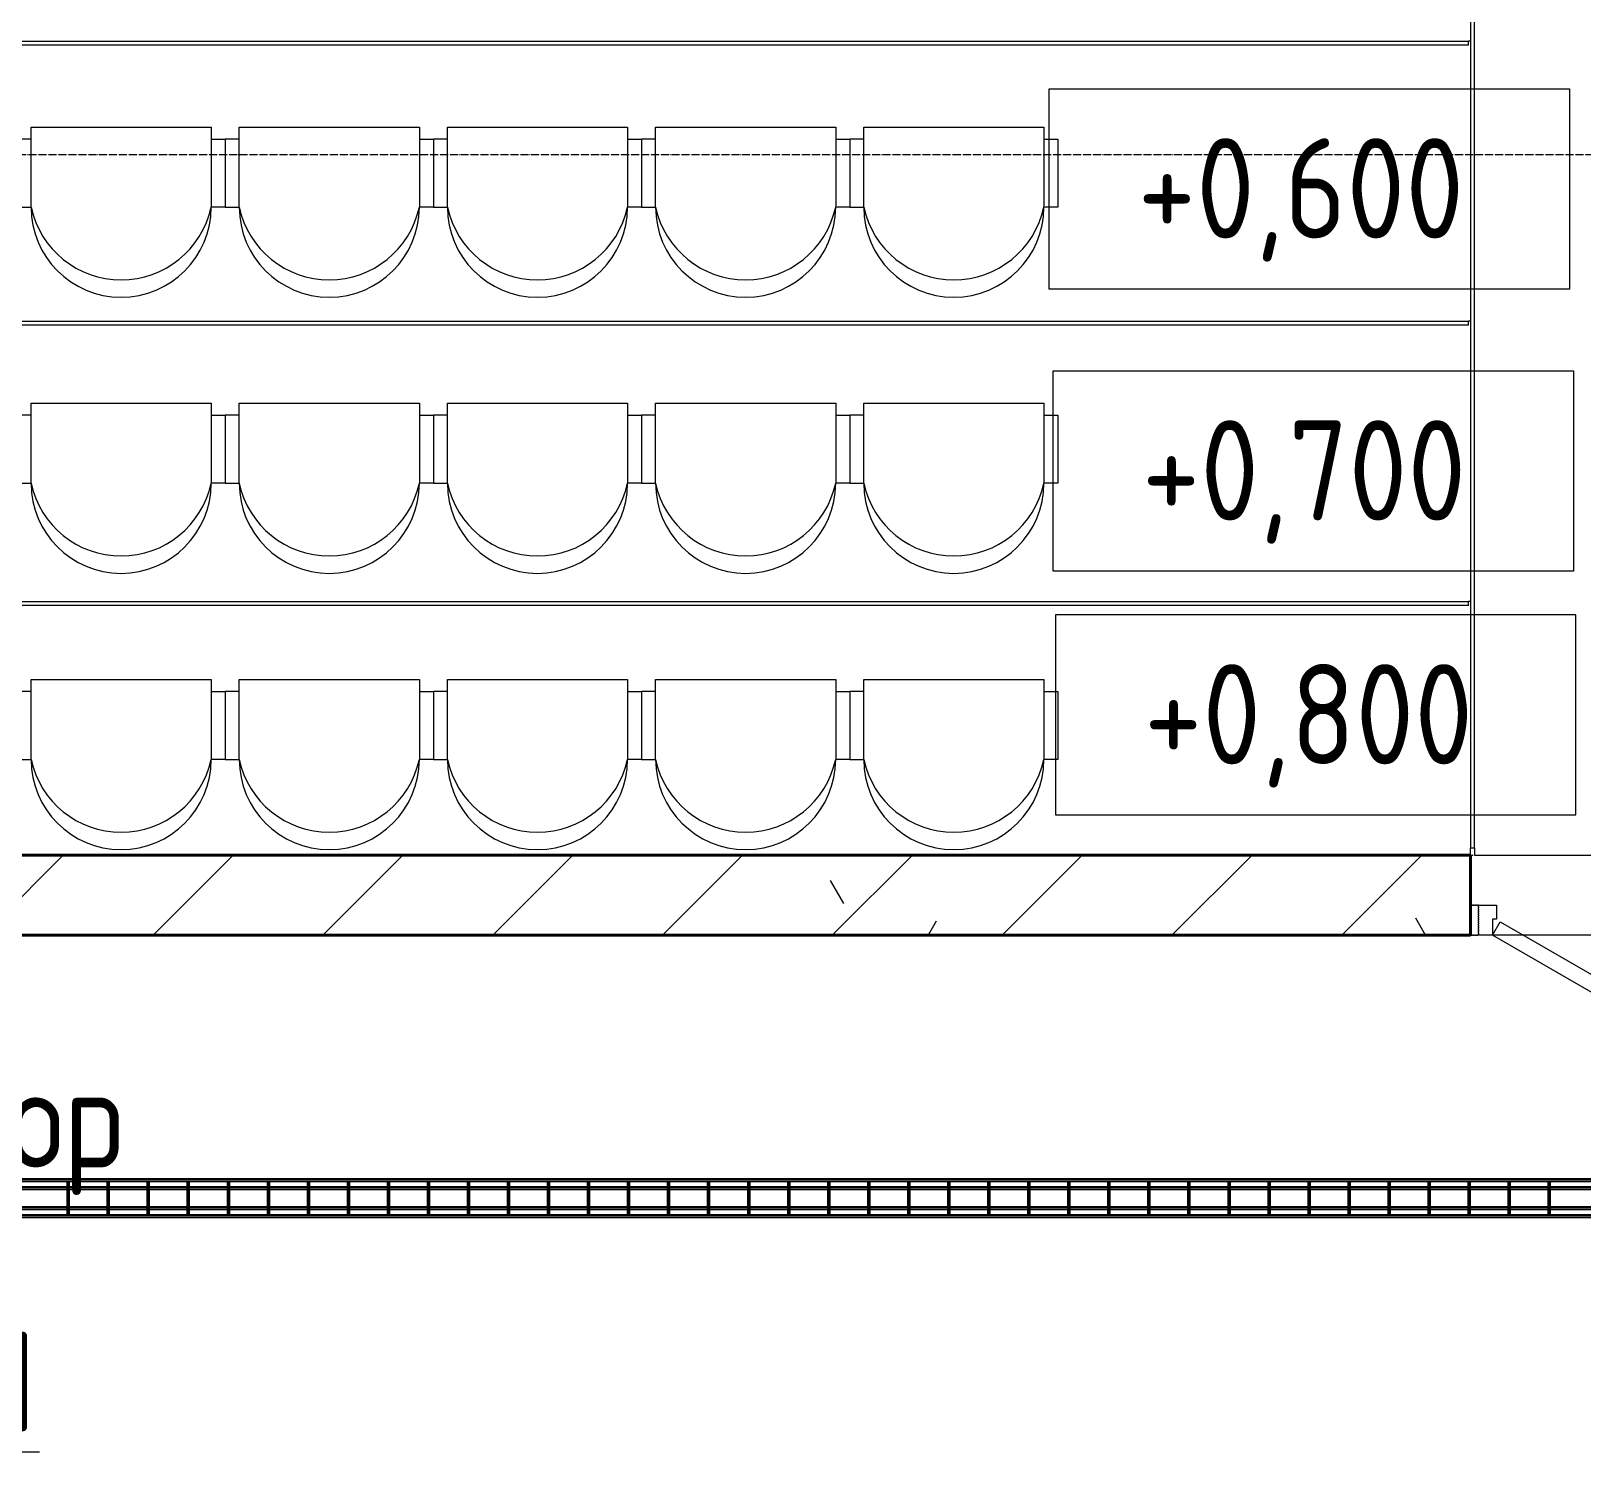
# Model space of a CAD drawing. Header units: millimetres. Extents: x 0 to 351840, y -132678 to 32417.
# Drawn here: x 321177 to 325052, y -42987 to -39429 of the extents above; entities that cross this region are included whole.
import ezdxf

# ---------------------------------------------------------------- set-up
doc = ezdxf.new("R2010")
doc.units = ezdxf.units.MM
doc.linetypes.add('BI_линия_сетки', pattern=[25, 20, -2.5, 0, -2.5])
doc.linetypes.add('BI_невидимые', pattern=[5, 3, -2])
for name, color, linetype, lineweight in [('Аннотация', 7, 'Continuous', 9), ('Двери', 7, 'Continuous', 18), ('Марки помещений', 7, 'Continuous', 20), ('Оси', 7, 'Continuous', 9), ('Отметки', 7, 'Continuous', 9), ('Перекрытие', 7, 'Continuous', 18), ('Стены внутренние', 7, 'Continuous', 18), ('Стены наружные', 7, 'Continuous', 18), ('Стены несущие', 7, 'Continuous', 18), ('Стены отделка', 7, 'Continuous', 18)]:
    doc.layers.add(name, color=color, linetype=linetype, lineweight=lineweight)
doc.layers.add('Линии', color=7, linetype='Continuous', lineweight=9, true_color=0x00a600)
doc.styles.add('GOST Common_1', font='GOST Common.ttf', dxfattribs={"width": 0.9, "height": 250})

# ---------------------------------------------------------------- blocks, each defined once
blk = doc.blocks.new('*U53')
at = {"color": 0, "linetype": 'ByBlock', "lineweight": -2}
for p, q in [((19801.5, 47.5), (187, 47.5)), ((287.3, 42.5), (19801.5, 42.5)), ((9587.3, 42.5), (9587.3, 41.5)), ((9587.3, 41.5), (9587.3, 40)), ((9587.3, 40), (9587.3, 37.5)), ((9592.3, 41.5), (9592.3, 42.5)), ((9592.3, 40), (9592.3, 41.5)), ((9592.3, 37.5), (9592.3, 40)), ((9687.3, 42.5), (9687.3, 41.5)), ((9687.3, 41.5), (9687.3, 40)), ((9687.3, 40), (9687.3, 37.5)), ((9692.3, 41.5), (9692.3, 42.5)), ((9692.3, 40), (9692.3, 41.5)), ((9692.3, 37.5), (9692.3, 40)), ((9787.3, 42.5), (9787.3, 41.5)), ((9787.3, 41.5), (9787.3, 40)), ((9787.3, 40), (9787.3, 37.5)), ((9792.3, 41.5), (9792.3, 42.5)), ((9792.3, 40), (9792.3, 41.5)), ((9792.3, 37.5), (9792.3, 40)), ((9887.3, 42.5), (9887.3, 41.5)), ((9887.3, 41.5), (9887.3, 40)), ((9887.3, 40), (9887.3, 37.5)), ((9892.3, 41.5), (9892.3, 42.5)), ((9892.3, 40), (9892.3, 41.5)), ((9892.3, 37.5), (9892.3, 40)), ((9987.3, 42.5), (9987.3, 41.5)), ((9987.3, 41.5), (9987.3, 40)), ((9987.3, 40), (9987.3, 37.5)), ((9992.3, 41.5), (9992.3, 42.5)), ((9992.3, 40), (9992.3, 41.5)), ((9992.3, 37.5), (9992.3, 40)), ((10087.3, 42.5), (10087.3, 41.5)), ((10087.3, 41.5), (10087.3, 40)), ((10087.3, 40), (10087.3, 37.5)), ((10092.3, 41.5), (10092.3, 42.5)), ((10092.3, 40), (10092.3, 41.5)), ((10092.3, 37.5), (10092.3, 40)), ((10187.3, 42.5), (10187.3, 41.5)), ((10187.3, 41.5), (10187.3, 40)), ((10187.3, 40), (10187.3, 37.5)), ((10192.3, 41.5), (10192.3, 42.5)), ((10192.3, 40), (10192.3, 41.5)), ((10192.3, 37.5), (10192.3, 40)), ((10287.3, 42.5), (10287.3, 41.5)), ((10287.3, 41.5), (10287.3, 40)), ((10287.3, 40), (10287.3, 37.5)), ((10292.3, 41.5), (10292.3, 42.5)), ((10292.3, 40), (10292.3, 41.5)), ((10292.3, 37.5), (10292.3, 40)), ((10387.3, 42.5), (10387.3, 41.5)), ((10387.3, 41.5), (10387.3, 40)), ((10387.3, 40), (10387.3, 37.5)), ((10392.3, 41.5), (10392.3, 42.5)), ((10392.3, 40), (10392.3, 41.5)), ((10392.3, 37.5), (10392.3, 40)), ((10487.3, 42.5), (10487.3, 41.5)), ((10487.3, 41.5), (10487.3, 40)), ((10487.3, 40), (10487.3, 37.5)), ((10492.3, 41.5), (10492.3, 42.5)), ((10492.3, 40), (10492.3, 41.5)), ((10492.3, 37.5), (10492.3, 40)), ((10587.3, 42.5), (10587.3, 41.5)), ((10587.3, 41.5), (10587.3, 40)), ((10587.3, 40), (10587.3, 37.5)), ((10592.3, 41.5), (10592.3, 42.5)), ((10592.3, 40), (10592.3, 41.5)), ((10592.3, 37.5), (10592.3, 40)), ((10687.3, 42.5), (10687.3, 41.5)), ((10687.3, 41.5), (10687.3, 40)), ((10687.3, 40), (10687.3, 37.5)), ((10692.3, 41.5), (10692.3, 42.5)), ((10692.3, 40), (10692.3, 41.5)), ((10692.3, 37.5), (10692.3, 40)), ((10787.3, 42.5), (10787.3, 41.5)), ((10787.3, 41.5), (10787.3, 40)), ((10787.3, 40), (10787.3, 37.5)), ((10792.3, 41.5), (10792.3, 42.5)), ((10792.3, 40), (10792.3, 41.5)), ((10792.3, 37.5), (10792.3, 40)), ((10887.3, 42.5), (10887.3, 41.5)), ((10887.3, 41.5), (10887.3, 40)), ((10887.3, 40), (10887.3, 37.5)), ((10892.3, 41.5), (10892.3, 42.5)), ((10892.3, 40), (10892.3, 41.5)), ((10892.3, 37.5), (10892.3, 40)), ((10987.3, 42.5), (10987.3, 41.5)), ((10987.3, 41.5), (10987.3, 40)), ((10987.3, 40), (10987.3, 37.5)), ((10992.3, 41.5), (10992.3, 42.5)), ((10992.3, 40), (10992.3, 41.5)), ((10992.3, 37.5), (10992.3, 40)), ((11087.3, 42.5), (11087.3, 41.5)), ((11087.3, 41.5), (11087.3, 40)), ((11087.3, 40), (11087.3, 37.5)), ((11092.3, 41.5), (11092.3, 42.5)), ((11092.3, 40), (11092.3, 41.5)), ((11092.3, 37.5), (11092.3, 40)), ((11187.3, 42.5), (11187.3, 41.5)), ((11187.3, 41.5), (11187.3, 40)), ((11187.3, 40), (11187.3, 37.5)), ((11192.3, 41.5), (11192.3, 42.5)), ((11192.3, 40), (11192.3, 41.5)), ((11192.3, 37.5), (11192.3, 40)), ((11287.3, 42.5), (11287.3, 41.5)), ((11287.3, 41.5), (11287.3, 40)), ((11287.3, 40), (11287.3, 37.5)), ((11292.3, 41.5), (11292.3, 42.5)), ((11292.3, 40), (11292.3, 41.5)), ((11292.3, 37.5), (11292.3, 40)), ((11387.3, 42.5), (11387.3, 41.5)), ((11387.3, 41.5), (11387.3, 40)), ((11387.3, 40), (11387.3, 37.5)), ((11392.3, 41.5), (11392.3, 42.5)), ((11392.3, 40), (11392.3, 41.5)), ((11392.3, 37.5), (11392.3, 40)), ((11487.3, 42.5), (11487.3, 41.5)), ((11487.3, 41.5), (11487.3, 40)), ((11487.3, 40), (11487.3, 37.5)), ((11492.3, 41.5), (11492.3, 42.5)), ((11492.3, 40), (11492.3, 41.5)), ((11492.3, 37.5), (11492.3, 40)), ((11587.3, 42.5), (11587.3, 41.5)), ((11587.3, 41.5), (11587.3, 40)), ((11587.3, 40), (11587.3, 37.5)), ((11592.3, 41.5), (11592.3, 42.5)), ((11592.3, 40), (11592.3, 41.5)), ((11592.3, 37.5), (11592.3, 40)), ((11687.3, 42.5), (11687.3, 41.5)), ((11687.3, 41.5), (11687.3, 40)), ((11687.3, 40), (11687.3, 37.5)), ((11692.3, 41.5), (11692.3, 42.5)), ((11692.3, 40), (11692.3, 41.5)), ((11692.3, 37.5), (11692.3, 40)), ((11787.3, 42.5), (11787.3, 41.5)), ((11787.3, 41.5), (11787.3, 40)), ((11787.3, 40), (11787.3, 37.5)), ((11792.3, 41.5), (11792.3, 42.5)), ((11792.3, 40), (11792.3, 41.5)), ((11792.3, 37.5), (11792.3, 40)), ((11887.3, 42.5), (11887.3, 41.5)), ((11887.3, 41.5), (11887.3, 40)), ((11887.3, 40), (11887.3, 37.5)), ((11892.3, 41.5), (11892.3, 42.5)), ((11892.3, 40), (11892.3, 41.5)), ((11892.3, 37.5), (11892.3, 40)), ((11987.3, 42.5), (11987.3, 41.5)), ((11987.3, 41.5), (11987.3, 40)), ((11987.3, 40), (11987.3, 37.5)), ((11992.3, 41.5), (11992.3, 42.5)), ((11992.3, 40), (11992.3, 41.5)), ((11992.3, 37.5), (11992.3, 40)), ((12087.3, 42.5), (12087.3, 41.5)), ((12087.3, 41.5), (12087.3, 40)), ((12087.3, 40), (12087.3, 37.5)), ((12092.3, 41.5), (12092.3, 42.5)), ((12092.3, 40), (12092.3, 41.5)), ((12092.3, 37.5), (12092.3, 40)), ((12187.3, 42.5), (12187.3, 41.5)), ((12187.3, 41.5), (12187.3, 40)), ((12187.3, 40), (12187.3, 37.5)), ((12192.3, 41.5), (12192.3, 42.5)), ((12192.3, 40), (12192.3, 41.5)), ((12192.3, 37.5), (12192.3, 40)), ((12287.3, 42.5), (12287.3, 41.5)), ((12287.3, 41.5), (12287.3, 40)), ((12287.3, 40), (12287.3, 37.5)), ((12292.3, 41.5), (12292.3, 42.5)), ((12292.3, 40), (12292.3, 41.5)), ((12292.3, 37.5), (12292.3, 40)), ((12387.3, 42.5), (12387.3, 41.5)), ((12387.3, 41.5), (12387.3, 40)), ((12387.3, 40), (12387.3, 37.5)), ((12392.3, 41.5), (12392.3, 42.5)), ((12392.3, 40), (12392.3, 41.5)), ((12392.3, 37.5), (12392.3, 40)), ((12487.3, 42.5), (12487.3, 41.5)), ((12487.3, 41.5), (12487.3, 40)), ((12487.3, 40), (12487.3, 37.5)), ((12492.3, 41.5), (12492.3, 42.5)), ((12492.3, 40), (12492.3, 41.5)), ((12492.3, 37.5), (12492.3, 40)), ((12587.3, 42.5), (12587.3, 41.5)), ((12587.3, 41.5), (12587.3, 40)), ((12587.3, 40), (12587.3, 37.5)), ((12592.3, 41.5), (12592.3, 42.5)), ((12592.3, 40), (12592.3, 41.5)), ((12592.3, 37.5), (12592.3, 40)), ((12687.3, 42.5), (12687.3, 41.5)), ((12687.3, 41.5), (12687.3, 40)), ((12687.3, 40), (12687.3, 37.5)), ((12692.3, 41.5), (12692.3, 42.5)), ((12692.3, 40), (12692.3, 41.5)), ((12692.3, 37.5), (12692.3, 40)), ((12787.3, 42.5), (12787.3, 41.5)), ((12787.3, 41.5), (12787.3, 40)), ((12787.3, 40), (12787.3, 37.5)), ((12792.3, 41.5), (12792.3, 42.5)), ((12792.3, 40), (12792.3, 41.5)), ((12792.3, 37.5), (12792.3, 40)), ((12887.3, 42.5), (12887.3, 41.5)), ((12887.3, 41.5), (12887.3, 40)), ((12887.3, 40), (12887.3, 37.5)), ((12892.3, 41.5), (12892.3, 42.5)), ((12892.3, 40), (12892.3, 41.5)), ((12892.3, 37.5), (12892.3, 40)), ((12987.3, 42.5), (12987.3, 41.5)), ((12987.3, 41.5), (12987.3, 40)), ((12987.3, 40), (12987.3, 37.5)), ((12992.3, 41.5), (12992.3, 42.5)), ((12992.3, 40), (12992.3, 41.5)), ((12992.3, 37.5), (12992.3, 40)), ((13087.3, 42.5), (13087.3, 41.5)), ((13087.3, 41.5), (13087.3, 40)), ((13087.3, 40), (13087.3, 37.5)), ((13092.3, 41.5), (13092.3, 42.5)), ((13092.3, 40), (13092.3, 41.5)), ((13092.3, 37.5), (13092.3, 40)), ((13187.3, 42.5), (13187.3, 41.5)), ((13187.3, 41.5), (13187.3, 40)), ((13187.3, 40), (13187.3, 37.5)), ((13192.3, 41.5), (13192.3, 42.5)), ((13192.3, 40), (13192.3, 41.5)), ((13192.3, 37.5), (13192.3, 40)), ((13287.3, 42.5), (13287.3, 41.5)), ((13287.3, 41.5), (13287.3, 40)), ((13287.3, 40), (13287.3, 37.5)), ((13292.3, 41.5), (13292.3, 42.5)), ((13292.3, 40), (13292.3, 41.5)), ((13292.3, 37.5), (13292.3, 40)), ((19801.5, 27.5), (292.3, 27.5)), ((292.3, 22.5), (19801.5, 22.5)), ((9587.3, 37.5), (9587.3, -37.5)), ((9592.3, -37.5), (9592.3, 37.5)), ((9687.3, 37.5), (9687.3, -37.5)), ((9692.3, -37.5), (9692.3, 37.5)), ((9787.3, 37.5), (9787.3, -37.5)), ((9792.3, -37.5), (9792.3, 37.5)), ((9887.3, 37.5), (9887.3, -37.5)), ((9892.3, -37.5), (9892.3, 37.5)), ((9987.3, 37.5), (9987.3, -37.5)), ((9992.3, -37.5), (9992.3, 37.5)), ((10087.3, 37.5), (10087.3, -37.5)), ((10092.3, -37.5), (10092.3, 37.5)), ((10187.3, 37.5), (10187.3, -37.5)), ((10192.3, -37.5), (10192.3, 37.5)), ((10287.3, 37.5), (10287.3, -37.5)), ((10292.3, -37.5), (10292.3, 37.5)), ((10387.3, 37.5), (10387.3, -37.5)), ((10392.3, -37.5), (10392.3, 37.5)), ((10487.3, 37.5), (10487.3, -37.5)), ((10492.3, -37.5), (10492.3, 37.5)), ((10587.3, 37.5), (10587.3, -37.5)), ((10592.3, -37.5), (10592.3, 37.5)), ((10687.3, 37.5), (10687.3, -37.5)), ((10692.3, -37.5), (10692.3, 37.5)), ((10787.3, 37.5), (10787.3, -37.5)), ((10792.3, -37.5), (10792.3, 37.5)), ((10887.3, 37.5), (10887.3, -37.5)), ((10892.3, -37.5), (10892.3, 37.5)), ((10987.3, 37.5), (10987.3, -37.5)), ((10992.3, -37.5), (10992.3, 37.5)), ((11087.3, 37.5), (11087.3, -37.5)), ((11092.3, -37.5), (11092.3, 37.5)), ((11187.3, 37.5), (11187.3, -37.5)), ((11192.3, -37.5), (11192.3, 37.5)), ((11287.3, 37.5), (11287.3, -37.5)), ((11292.3, -37.5), (11292.3, 37.5)), ((11387.3, 37.5), (11387.3, -37.5)), ((11392.3, -37.5), (11392.3, 37.5)), ((11487.3, 37.5), (11487.3, -37.5)), ((11492.3, -37.5), (11492.3, 37.5)), ((11587.3, 37.5), (11587.3, -37.5)), ((11592.3, -37.5), (11592.3, 37.5)), ((11687.3, 37.5), (11687.3, -37.5)), ((11692.3, -37.5), (11692.3, 37.5)), ((11787.3, 37.5), (11787.3, -37.5)), ((11792.3, -37.5), (11792.3, 37.5)), ((11887.3, 37.5), (11887.3, -37.5)), ((11892.3, -37.5), (11892.3, 37.5)), ((11987.3, 37.5), (11987.3, -37.5)), ((11992.3, -37.5), (11992.3, 37.5)), ((12087.3, 37.5), (12087.3, -37.5)), ((12092.3, -37.5), (12092.3, 37.5)), ((12187.3, 37.5), (12187.3, -37.5)), ((12192.3, -37.5), (12192.3, 37.5)), ((12287.3, 37.5), (12287.3, -37.5)), ((12292.3, -37.5), (12292.3, 37.5)), ((12387.3, 37.5), (12387.3, -37.5)), ((12392.3, -37.5), (12392.3, 37.5)), ((12487.3, 37.5), (12487.3, -37.5)), ((12492.3, -37.5), (12492.3, 37.5)), ((12587.3, 37.5), (12587.3, -37.5)), ((12592.3, -37.5), (12592.3, 37.5)), ((12687.3, 37.5), (12687.3, -37.5)), ((12692.3, -37.5), (12692.3, 37.5)), ((12787.3, 37.5), (12787.3, -37.5)), ((12792.3, -37.5), (12792.3, 37.5)), ((12887.3, 37.5), (12887.3, -37.5)), ((12892.3, -37.5), (12892.3, 37.5)), ((12987.3, 37.5), (12987.3, -37.5)), ((12992.3, -37.5), (12992.3, 37.5)), ((13087.3, 37.5), (13087.3, -37.5)), ((13092.3, -37.5), (13092.3, 37.5)), ((13187.3, 37.5), (13187.3, -37.5)), ((13192.3, -37.5), (13192.3, 37.5)), ((13287.3, 37.5), (13287.3, -37.5)), ((13292.3, -37.5), (13292.3, 37.5)), ((19801.5, -22.5), (292.3, -22.5)), ((292.3, -27.5), (19801.5, -27.5)), ((9587.3, -37.5), (9587.3, -40)), ((9592.3, -40), (9592.3, -37.5)), ((9687.3, -37.5), (9687.3, -40)), ((9692.3, -40), (9692.3, -37.5)), ((9787.3, -37.5), (9787.3, -40)), ((9792.3, -40), (9792.3, -37.5)), ((9887.3, -37.5), (9887.3, -40)), ((9892.3, -40), (9892.3, -37.5)), ((9987.3, -37.5), (9987.3, -40)), ((9992.3, -40), (9992.3, -37.5)), ((10087.3, -37.5), (10087.3, -40)), ((10092.3, -40), (10092.3, -37.5)), ((10187.3, -37.5), (10187.3, -40)), ((10192.3, -40), (10192.3, -37.5)), ((10287.3, -37.5), (10287.3, -40)), ((10292.3, -40), (10292.3, -37.5)), ((10387.3, -37.5), (10387.3, -40)), ((10392.3, -40), (10392.3, -37.5)), ((10487.3, -37.5), (10487.3, -40)), ((10492.3, -40), (10492.3, -37.5)), ((10587.3, -37.5), (10587.3, -40)), ((10592.3, -40), (10592.3, -37.5)), ((10687.3, -37.5), (10687.3, -40)), ((10692.3, -40), (10692.3, -37.5)), ((10787.3, -37.5), (10787.3, -40)), ((10792.3, -40), (10792.3, -37.5)), ((10887.3, -37.5), (10887.3, -40)), ((10892.3, -40), (10892.3, -37.5)), ((10987.3, -37.5), (10987.3, -40)), ((10992.3, -40), (10992.3, -37.5)), ((11087.3, -37.5), (11087.3, -40)), ((11092.3, -40), (11092.3, -37.5)), ((11187.3, -37.5), (11187.3, -40)), ((11192.3, -40), (11192.3, -37.5)), ((11287.3, -37.5), (11287.3, -40)), ((11292.3, -40), (11292.3, -37.5)), ((11387.3, -37.5), (11387.3, -40)), ((11392.3, -40), (11392.3, -37.5)), ((11487.3, -37.5), (11487.3, -40)), ((11492.3, -40), (11492.3, -37.5)), ((11587.3, -37.5), (11587.3, -40)), ((11592.3, -40), (11592.3, -37.5)), ((11687.3, -37.5), (11687.3, -40)), ((11692.3, -40), (11692.3, -37.5)), ((11787.3, -37.5), (11787.3, -40)), ((11792.3, -40), (11792.3, -37.5)), ((11887.3, -37.5), (11887.3, -40)), ((11892.3, -40), (11892.3, -37.5)), ((11987.3, -37.5), (11987.3, -40)), ((11992.3, -40), (11992.3, -37.5)), ((12087.3, -37.5), (12087.3, -40)), ((12092.3, -40), (12092.3, -37.5)), ((12187.3, -37.5), (12187.3, -40)), ((12192.3, -40), (12192.3, -37.5)), ((12287.3, -37.5), (12287.3, -40)), ((12292.3, -40), (12292.3, -37.5)), ((12387.3, -37.5), (12387.3, -40)), ((12392.3, -40), (12392.3, -37.5)), ((12487.3, -37.5), (12487.3, -40)), ((12492.3, -40), (12492.3, -37.5)), ((12587.3, -37.5), (12587.3, -40)), ((12592.3, -40), (12592.3, -37.5)), ((12687.3, -37.5), (12687.3, -40)), ((12692.3, -40), (12692.3, -37.5)), ((12787.3, -37.5), (12787.3, -40)), ((12792.3, -40), (12792.3, -37.5)), ((12887.3, -37.5), (12887.3, -40)), ((12892.3, -40), (12892.3, -37.5)), ((12987.3, -37.5), (12987.3, -40)), ((12992.3, -40), (12992.3, -37.5)), ((13087.3, -37.5), (13087.3, -40)), ((13092.3, -40), (13092.3, -37.5)), ((13187.3, -37.5), (13187.3, -40)), ((13192.3, -40), (13192.3, -37.5)), ((13287.3, -37.5), (13287.3, -40)), ((13292.3, -40), (13292.3, -37.5)), ((187, -47.5), (19801.5, -47.5)), ((19801.5, -42.5), (287.3, -42.5)), ((9587.3, -40), (9587.3, -41.5)), ((9587.3, -41.5), (9587.3, -42.5)), ((9592.3, -41.5), (9592.3, -40)), ((9592.3, -42.5), (9592.3, -41.5)), ((9687.3, -40), (9687.3, -41.5)), ((9687.3, -41.5), (9687.3, -42.5)), ((9692.3, -41.5), (9692.3, -40)), ((9692.3, -42.5), (9692.3, -41.5)), ((9787.3, -40), (9787.3, -41.5)), ((9787.3, -41.5), (9787.3, -42.5)), ((9792.3, -41.5), (9792.3, -40)), ((9792.3, -42.5), (9792.3, -41.5)), ((9887.3, -40), (9887.3, -41.5)), ((9887.3, -41.5), (9887.3, -42.5)), ((9892.3, -41.5), (9892.3, -40)), ((9892.3, -42.5), (9892.3, -41.5)), ((9987.3, -40), (9987.3, -41.5)), ((9987.3, -41.5), (9987.3, -42.5)), ((9992.3, -41.5), (9992.3, -40)), ((9992.3, -42.5), (9992.3, -41.5)), ((10087.3, -40), (10087.3, -41.5)), ((10087.3, -41.5), (10087.3, -42.5)), ((10092.3, -41.5), (10092.3, -40)), ((10092.3, -42.5), (10092.3, -41.5)), ((10187.3, -40), (10187.3, -41.5)), ((10187.3, -41.5), (10187.3, -42.5)), ((10192.3, -41.5), (10192.3, -40)), ((10192.3, -42.5), (10192.3, -41.5)), ((10287.3, -40), (10287.3, -41.5)), ((10287.3, -41.5), (10287.3, -42.5)), ((10292.3, -41.5), (10292.3, -40)), ((10292.3, -42.5), (10292.3, -41.5)), ((10387.3, -40), (10387.3, -41.5)), ((10387.3, -41.5), (10387.3, -42.5)), ((10392.3, -41.5), (10392.3, -40)), ((10392.3, -42.5), (10392.3, -41.5)), ((10487.3, -40), (10487.3, -41.5)), ((10487.3, -41.5), (10487.3, -42.5)), ((10492.3, -41.5), (10492.3, -40)), ((10492.3, -42.5), (10492.3, -41.5)), ((10587.3, -40), (10587.3, -41.5)), ((10587.3, -41.5), (10587.3, -42.5)), ((10592.3, -41.5), (10592.3, -40)), ((10592.3, -42.5), (10592.3, -41.5)), ((10687.3, -40), (10687.3, -41.5)), ((10687.3, -41.5), (10687.3, -42.5)), ((10692.3, -41.5), (10692.3, -40)), ((10692.3, -42.5), (10692.3, -41.5)), ((10787.3, -40), (10787.3, -41.5)), ((10787.3, -41.5), (10787.3, -42.5)), ((10792.3, -41.5), (10792.3, -40)), ((10792.3, -42.5), (10792.3, -41.5)), ((10887.3, -40), (10887.3, -41.5)), ((10887.3, -41.5), (10887.3, -42.5)), ((10892.3, -41.5), (10892.3, -40)), ((10892.3, -42.5), (10892.3, -41.5)), ((10987.3, -40), (10987.3, -41.5)), ((10987.3, -41.5), (10987.3, -42.5)), ((10992.3, -41.5), (10992.3, -40)), ((10992.3, -42.5), (10992.3, -41.5)), ((11087.3, -40), (11087.3, -41.5)), ((11087.3, -41.5), (11087.3, -42.5)), ((11092.3, -41.5), (11092.3, -40)), ((11092.3, -42.5), (11092.3, -41.5)), ((11187.3, -40), (11187.3, -41.5)), ((11187.3, -41.5), (11187.3, -42.5)), ((11192.3, -41.5), (11192.3, -40)), ((11192.3, -42.5), (11192.3, -41.5)), ((11287.3, -40), (11287.3, -41.5)), ((11287.3, -41.5), (11287.3, -42.5)), ((11292.3, -41.5), (11292.3, -40)), ((11292.3, -42.5), (11292.3, -41.5)), ((11387.3, -40), (11387.3, -41.5)), ((11387.3, -41.5), (11387.3, -42.5)), ((11392.3, -41.5), (11392.3, -40)), ((11392.3, -42.5), (11392.3, -41.5)), ((11487.3, -40), (11487.3, -41.5)), ((11487.3, -41.5), (11487.3, -42.5)), ((11492.3, -41.5), (11492.3, -40)), ((11492.3, -42.5), (11492.3, -41.5)), ((11587.3, -40), (11587.3, -41.5)), ((11587.3, -41.5), (11587.3, -42.5)), ((11592.3, -41.5), (11592.3, -40)), ((11592.3, -42.5), (11592.3, -41.5)), ((11687.3, -40), (11687.3, -41.5)), ((11687.3, -41.5), (11687.3, -42.5)), ((11692.3, -41.5), (11692.3, -40)), ((11692.3, -42.5), (11692.3, -41.5)), ((11787.3, -40), (11787.3, -41.5)), ((11787.3, -41.5), (11787.3, -42.5)), ((11792.3, -41.5), (11792.3, -40)), ((11792.3, -42.5), (11792.3, -41.5)), ((11887.3, -40), (11887.3, -41.5)), ((11887.3, -41.5), (11887.3, -42.5)), ((11892.3, -41.5), (11892.3, -40)), ((11892.3, -42.5), (11892.3, -41.5)), ((11987.3, -40), (11987.3, -41.5)), ((11987.3, -41.5), (11987.3, -42.5)), ((11992.3, -41.5), (11992.3, -40)), ((11992.3, -42.5), (11992.3, -41.5)), ((12087.3, -40), (12087.3, -41.5)), ((12087.3, -41.5), (12087.3, -42.5)), ((12092.3, -41.5), (12092.3, -40)), ((12092.3, -42.5), (12092.3, -41.5)), ((12187.3, -40), (12187.3, -41.5)), ((12187.3, -41.5), (12187.3, -42.5)), ((12192.3, -41.5), (12192.3, -40)), ((12192.3, -42.5), (12192.3, -41.5)), ((12287.3, -40), (12287.3, -41.5)), ((12287.3, -41.5), (12287.3, -42.5)), ((12292.3, -41.5), (12292.3, -40)), ((12292.3, -42.5), (12292.3, -41.5)), ((12387.3, -40), (12387.3, -41.5)), ((12387.3, -41.5), (12387.3, -42.5)), ((12392.3, -41.5), (12392.3, -40)), ((12392.3, -42.5), (12392.3, -41.5)), ((12487.3, -40), (12487.3, -41.5)), ((12487.3, -41.5), (12487.3, -42.5)), ((12492.3, -41.5), (12492.3, -40)), ((12492.3, -42.5), (12492.3, -41.5)), ((12587.3, -40), (12587.3, -41.5)), ((12587.3, -41.5), (12587.3, -42.5)), ((12592.3, -41.5), (12592.3, -40)), ((12592.3, -42.5), (12592.3, -41.5)), ((12687.3, -40), (12687.3, -41.5)), ((12687.3, -41.5), (12687.3, -42.5)), ((12692.3, -41.5), (12692.3, -40)), ((12692.3, -42.5), (12692.3, -41.5)), ((12787.3, -40), (12787.3, -41.5)), ((12787.3, -41.5), (12787.3, -42.5)), ((12792.3, -41.5), (12792.3, -40)), ((12792.3, -42.5), (12792.3, -41.5)), ((12887.3, -40), (12887.3, -41.5)), ((12887.3, -41.5), (12887.3, -42.5)), ((12892.3, -41.5), (12892.3, -40)), ((12892.3, -42.5), (12892.3, -41.5)), ((12987.3, -40), (12987.3, -41.5)), ((12987.3, -41.5), (12987.3, -42.5)), ((12992.3, -41.5), (12992.3, -40)), ((12992.3, -42.5), (12992.3, -41.5)), ((13087.3, -40), (13087.3, -41.5)), ((13087.3, -41.5), (13087.3, -42.5)), ((13092.3, -41.5), (13092.3, -40)), ((13092.3, -42.5), (13092.3, -41.5)), ((13187.3, -40), (13187.3, -41.5)), ((13187.3, -41.5), (13187.3, -42.5)), ((13192.3, -41.5), (13192.3, -40)), ((13192.3, -42.5), (13192.3, -41.5)), ((13287.3, -40), (13287.3, -41.5)), ((13287.3, -41.5), (13287.3, -42.5)), ((13292.3, -41.5), (13292.3, -40)), ((13292.3, -42.5), (13292.3, -41.5))]:
    blk.add_line(p, q, dxfattribs=at)
for centre, start, end in [((9589.8, 40), 180, 0), ((9689.8, 40), 180, 0), ((9789.8, 40), 180, 0), ((9889.8, 40), 180, 0), ((9989.8, 40), 180, 0), ((10089.8, 40), 180, 0), ((10189.8, 40), 180, 0), ((10289.8, 40), 180, 0), ((10389.8, 40), 180, 0), ((10489.8, 40), 180, 0), ((10589.8, 40), 180, 0), ((10689.8, 40), 180, 0), ((10789.8, 40), 180, 0), ((10889.8, 40), 180, 0), ((10989.8, 40), 180, 0), ((11089.8, 40), 180, 0), ((11189.8, 40), 180, 0), ((11289.8, 40), 180, 0), ((11389.8, 40), 180, 0), ((11489.8, 40), 180, 0), ((11589.8, 40), 180, 0), ((11689.8, 40), 180, 0), ((11789.8, 40), 180, 0), ((11889.8, 40), 180, 0), ((11989.8, 40), 180, 0), ((12089.8, 40), 180, 0), ((12189.8, 40), 180, 0), ((12289.8, 40), 180, 0), ((12389.8, 40), 180, 0), ((12489.8, 40), 180, 0), ((12589.8, 40), 180, 0), ((12689.8, 40), 180, 0), ((12789.8, 40), 180, 0), ((12889.8, 40), 180, 0), ((12989.8, 40), 180, 0), ((13089.8, 40), 180, 0), ((13189.8, 40), 180, 0), ((13289.8, 40), 180, 0), ((9589.8, -40), 0, 180), ((9689.8, -40), 0, 180), ((9789.8, -40), 0, 180), ((9889.8, -40), 0, 180), ((9989.8, -40), 0, 180), ((10089.8, -40), 0, 180), ((10189.8, -40), 0, 180), ((10289.8, -40), 0, 180), ((10389.8, -40), 0, 180), ((10489.8, -40), 0, 180), ((10589.8, -40), 0, 180), ((10689.8, -40), 0, 180), ((10789.8, -40), 0, 180), ((10889.8, -40), 0, 180), ((10989.8, -40), 0, 180), ((11089.8, -40), 0, 180), ((11189.8, -40), 0, 180), ((11289.8, -40), 0, 180), ((11389.8, -40), 0, 180), ((11489.8, -40), 0, 180), ((11589.8, -40), 0, 180), ((11689.8, -40), 0, 180), ((11789.8, -40), 0, 180), ((11889.8, -40), 0, 180), ((11989.8, -40), 0, 180), ((12089.8, -40), 0, 180), ((12189.8, -40), 0, 180), ((12289.8, -40), 0, 180), ((12389.8, -40), 0, 180), ((12489.8, -40), 0, 180), ((12589.8, -40), 0, 180), ((12689.8, -40), 0, 180), ((12789.8, -40), 0, 180), ((12889.8, -40), 0, 180), ((12989.8, -40), 0, 180), ((13089.8, -40), 0, 180), ((13189.8, -40), 0, 180), ((13289.8, -40), 0, 180)]:
    blk.add_arc(centre, 2.5, start, end, dxfattribs=at)
blk = doc.blocks.new('_Двери_Металлические_Двупольная_Техническая_3_7 - _дверь_ДМН_2200-1310 Д-10-5648955-01 Этаж__0_000___Отделочный_')
at = {"layer": 'Двери', "color": 9, "lineweight": 9}
for p, q in [((256.8, 522.5), (-475, 100)), ((276, 489.2), (256.8, 522.5)), ((-455.8, 66.7), (276, 489.2)), ((398.3, 244.2), (417.6, 277.5)), ((417.6, 277.5), (725, 100)), ((705.8, 66.7), (398.3, 244.2)), ((-475, 100), (-510, 100)), ((-475, 100), (-455.8, 66.7)), ((-475, 60), (-475, 100)), ((725, 100), (705.8, 66.7)), ((725, 100), (760, 100)), ((725, 60), (725, 100)), ((-465, 60), (-475, 60)), ((-465, 25), (-465, 60)), ((715, 60), (725, 60)), ((715, 25), (715, 60)), ((-510, 25), (-465, 25)), ((760, 25), (715, 25))]:
    blk.add_line(p, q, dxfattribs=at)
at = {"layer": 'Двери', "color": 9, "linetype": 'BI_невидимые', "lineweight": 9}
for p, q in [((-530, 25), (-530, 100)), ((-530, 100), (-510, 100)), ((-530, 25), (-530, 100)), ((-530, 100), (-510, 100)), ((-510, 100), (-530, 100)), ((-510, 100), (-510, 25)), ((-510, 100), (-510, 25)), ((-510, 25), (-510, 100)), ((760, 25), (760, 100)), ((760, 100), (780, 100)), ((760, 25), (760, 100)), ((760, 100), (780, 100)), ((780, 100), (760, 100)), ((760, 100), (760, 25)), ((780, 100), (780, 25)), ((780, 100), (780, 25)), ((-510, 25), (-530, 25)), ((-510, 25), (-530, 25)), ((-530, 25), (-510, 25)), ((780, 25), (760, 25)), ((780, 25), (760, 25)), ((760, 25), (780, 25))]:
    blk.add_line(p, q, dxfattribs=at)
blk = doc.blocks.new('Высотные отметки - _обозначение_высотная_отметка_рамка-5887-01 Этаж__0_000___Отделочный_')
at = {"layer": 'Аннотация', "color": 9}
for p, q in [((-6.5, 0), (-6.5, 5)), ((-6.5, 5), (6.5, 5)), ((6.5, 5), (6.5, 0)), ((6.5, 0), (-6.5, 0))]:
    blk.add_line(p, q, dxfattribs=at)
blk = doc.blocks.new('A$C13a22a9d')
at = {"layer": 'Стены внутренние', "lineweight": 9}
h = blk.add_hatch(dxfattribs=at)
h.set_pattern_fill('FP_35', color=9, style=0, pattern_type=2)
h.set_pattern_definition([(0, (2e-10, 1e-10), (1625.6, 406.4), [67.056, -1152.144, 67.056, -1152.144, -6502.4]), (0, (2e-10, 1e-10), (1625.6, 406.4), [-2438.4, 67.056, -2371.344, 67.056, -1152.144, -2844.8]), (0, (2e-10, 1e-10), (1625.6, 406.4), [-6096, 67.056, -745.744, 67.056, -1964.944]), (120, (609.6, 203.2), (-1164.753, 1204.611), [67.056, -1152.144, 67.056, -1152.144, -6502.4]), (120, (609.6, 203.2), (-1164.753, 1204.611), [-2438.4, 67.056, -2371.344, 67.056, -1152.144, -2844.8]), (120, (609.6, 203.2), (-1164.753, 1204.611), [-6096, 67.056, -745.744, 67.056, -1964.944]), (240, (812.8, 1016), (-460.847, -1611.011), [67.056, -1152.144, 67.056, -1152.144, -6502.4]), (240, (812.8, 1016), (-460.847, -1611.011), [-2438.4, 67.056, -2371.344, 67.056, -1152.144, -2844.8]), (240, (812.8, 1016), (-460.847, -1611.011), [-6096, 67.056, -745.744, 67.056, -1964.944])])
h.paths.add_polyline_path([(26750, 7700), (26750, 7900), (26650, 7900), (26650, 7700)])
h.paths.add_polyline_path([(25340, 7700), (25340, 7900), (21600, 7900), (21600, 7700), (24404.3, 7700)])
h = blk.add_hatch(dxfattribs=at)
h.set_pattern_fill('FP_36', color=9, style=0, pattern_type=2)
h.set_pattern_definition([(45, (2e-10, 1e-10), (-212.132, 212.132), [])])
h.paths.add_polyline_path([(26750, 7700), (26750, 7900), (26650, 7900), (26650, 7700)])
h.paths.add_polyline_path([(25340, 7700), (25340, 7900), (21600, 7900), (21600, 7700), (24404.3, 7700)])
at = {"layer": 'Линии', "color": 9, "lineweight": 18}
for p, q in [((21743.6, 9688.8), (21708.6, 9688.8)), ((21743.6, 9718.8), (22193.7, 9718.8)), ((21743.6, 9518.8), (21743.6, 9718.8)), ((22193.7, 9718.8), (22193.7, 9518.8)), ((22193.7, 9688.8), (22228.7, 9688.8)), ((22228.7, 9688.8), (22228.7, 9518.8)), ((22228.7, 9688.8), (22228.7, 9518.8)), ((22263.7, 9688.8), (22228.7, 9688.8)), ((22263.7, 9718.8), (22713.7, 9718.8)), ((22263.7, 9518.8), (22263.7, 9718.8)), ((22713.7, 9718.8), (22713.7, 9518.8)), ((22713.7, 9688.8), (22748.7, 9688.8)), ((22748.7, 9688.8), (22748.7, 9518.8)), ((22748.7, 9688.8), (22748.7, 9518.8)), ((22783.7, 9688.8), (22748.7, 9688.8)), ((22783.7, 9718.8), (23233.8, 9718.8)), ((22783.7, 9518.8), (22783.7, 9718.8)), ((23233.8, 9718.8), (23233.8, 9518.8)), ((23233.8, 9688.8), (23268.8, 9688.8)), ((23268.8, 9688.8), (23268.8, 9518.8)), ((23268.8, 9688.8), (23268.8, 9518.8)), ((23303.8, 9688.8), (23268.8, 9688.8)), ((23303.8, 9718.8), (23753.9, 9718.8)), ((23303.8, 9518.8), (23303.8, 9718.8)), ((23753.9, 9718.8), (23753.9, 9518.8)), ((23753.9, 9688.8), (23788.9, 9688.8)), ((23788.9, 9688.8), (23788.9, 9518.8)), ((23788.9, 9688.8), (23788.9, 9518.8)), ((23823.9, 9688.8), (23788.9, 9688.8)), ((23823.9, 9718.8), (24274, 9718.8)), ((23823.9, 9518.8), (23823.9, 9718.8)), ((24274, 9718.8), (24274, 9518.8)), ((24274, 9688.8), (24309, 9688.8)), ((24309, 9688.8), (24309, 9518.8)), ((21708.6, 9518.8), (21743.6, 9518.8)), ((22228.7, 9518.8), (22193.7, 9518.8)), ((22228.7, 9518.8), (22263.7, 9518.8)), ((22748.7, 9518.8), (22713.7, 9518.8)), ((22748.7, 9518.8), (22783.7, 9518.8)), ((23268.8, 9518.8), (23233.8, 9518.8)), ((23268.8, 9518.8), (23303.8, 9518.8)), ((23788.9, 9518.8), (23753.9, 9518.8)), ((23788.9, 9518.8), (23823.9, 9518.8)), ((24309, 9518.8), (24274, 9518.8)), ((21743.6, 9028.8), (22193.7, 9028.8)), ((21743.6, 8828.8), (21743.6, 9028.8)), ((22193.7, 9028.8), (22193.7, 8828.8)), ((22263.7, 9028.8), (22713.7, 9028.8)), ((22263.7, 8828.8), (22263.7, 9028.8)), ((22713.7, 9028.8), (22713.7, 8828.8)), ((22783.7, 9028.8), (23233.8, 9028.8)), ((22783.7, 8828.8), (22783.7, 9028.8)), ((23233.8, 9028.8), (23233.8, 8828.8)), ((23303.8, 9028.8), (23753.9, 9028.8)), ((23303.8, 8828.8), (23303.8, 9028.8)), ((23753.9, 9028.8), (23753.9, 8828.8)), ((23823.9, 9028.8), (24274, 9028.8)), ((23823.9, 8828.8), (23823.9, 9028.8)), ((24274, 9028.8), (24274, 8828.8)), ((21743.6, 8998.8), (21708.6, 8998.8)), ((22193.7, 8998.8), (22228.7, 8998.8)), ((22228.7, 8998.8), (22228.7, 8828.8)), ((22228.7, 8998.8), (22228.7, 8828.8)), ((22263.7, 8998.8), (22228.7, 8998.8)), ((22713.7, 8998.8), (22748.7, 8998.8)), ((22748.7, 8998.8), (22748.7, 8828.8)), ((22748.7, 8998.8), (22748.7, 8828.8)), ((22783.7, 8998.8), (22748.7, 8998.8)), ((23233.8, 8998.8), (23268.8, 8998.8)), ((23268.8, 8998.8), (23268.8, 8828.8)), ((23268.8, 8998.8), (23268.8, 8828.8)), ((23303.8, 8998.8), (23268.8, 8998.8)), ((23753.9, 8998.8), (23788.9, 8998.8)), ((23788.9, 8998.8), (23788.9, 8828.8)), ((23788.9, 8998.8), (23788.9, 8828.8)), ((23823.9, 8998.8), (23788.9, 8998.8)), ((24274, 8998.8), (24309, 8998.8)), ((24309, 8998.8), (24309, 8828.8)), ((21708.6, 8828.8), (21743.6, 8828.8)), ((22228.7, 8828.8), (22193.7, 8828.8)), ((22228.7, 8828.8), (22263.7, 8828.8)), ((22748.7, 8828.8), (22713.7, 8828.8)), ((22748.7, 8828.8), (22783.7, 8828.8)), ((23268.8, 8828.8), (23233.8, 8828.8)), ((23268.8, 8828.8), (23303.8, 8828.8)), ((23788.9, 8828.8), (23753.9, 8828.8)), ((23788.9, 8828.8), (23823.9, 8828.8)), ((24309, 8828.8), (24274, 8828.8)), ((21743.6, 8338.8), (22193.7, 8338.8)), ((21743.6, 8138.8), (21743.6, 8338.8)), ((22193.7, 8338.8), (22193.7, 8138.8)), ((22263.7, 8338.8), (22713.7, 8338.8)), ((22263.7, 8138.8), (22263.7, 8338.8)), ((22713.7, 8338.8), (22713.7, 8138.8)), ((22783.7, 8338.8), (23233.8, 8338.8)), ((22783.7, 8138.8), (22783.7, 8338.8)), ((23233.8, 8338.8), (23233.8, 8138.8)), ((23303.8, 8338.8), (23753.9, 8338.8)), ((23303.8, 8138.8), (23303.8, 8338.8)), ((23753.9, 8338.8), (23753.9, 8138.8)), ((23823.9, 8338.8), (24274, 8338.8)), ((23823.9, 8138.8), (23823.9, 8338.8)), ((24274, 8338.8), (24274, 8138.8)), ((21743.6, 8308.8), (21708.6, 8308.8)), ((22193.7, 8308.8), (22228.7, 8308.8)), ((22228.7, 8308.8), (22228.7, 8138.8)), ((22228.7, 8308.8), (22228.7, 8138.8)), ((22263.7, 8308.8), (22228.7, 8308.8)), ((22713.7, 8308.8), (22748.7, 8308.8)), ((22748.7, 8308.8), (22748.7, 8138.8)), ((22748.7, 8308.8), (22748.7, 8138.8)), ((22783.7, 8308.8), (22748.7, 8308.8)), ((23233.8, 8308.8), (23268.8, 8308.8)), ((23268.8, 8308.8), (23268.8, 8138.8)), ((23268.8, 8308.8), (23268.8, 8138.8)), ((23303.8, 8308.8), (23268.8, 8308.8)), ((23753.9, 8308.8), (23788.9, 8308.8)), ((23788.9, 8308.8), (23788.9, 8138.8)), ((23788.9, 8308.8), (23788.9, 8138.8)), ((23823.9, 8308.8), (23788.9, 8308.8)), ((24274, 8308.8), (24309, 8308.8)), ((24309, 8308.8), (24309, 8138.8)), ((21708.6, 8138.8), (21743.6, 8138.8)), ((22228.7, 8138.8), (22193.7, 8138.8)), ((22228.7, 8138.8), (22263.7, 8138.8)), ((22748.7, 8138.8), (22713.7, 8138.8)), ((22748.7, 8138.8), (22783.7, 8138.8)), ((23268.8, 8138.8), (23233.8, 8138.8)), ((23268.8, 8138.8), (23303.8, 8138.8)), ((23788.9, 8138.8), (23753.9, 8138.8)), ((23788.9, 8138.8), (23823.9, 8138.8)), ((24309, 8138.8), (24274, 8138.8))]:
    blk.add_line(p, q, dxfattribs=at)
for centre, radius, start, end in [((21968.6, 9567.4), 230.2, 192.1991, 347.8009), ((21968.6, 9518.8), 225, 180, 0), ((22488.7, 9567.4), 230.2, 192.1991, 347.8009), ((22488.7, 9518.8), 225, 180, 0), ((23008.8, 9567.4), 230.2, 192.1991, 347.8009), ((23008.8, 9518.8), 225, 180, 0), ((23528.9, 9567.4), 230.2, 192.1991, 347.8009), ((23528.9, 9518.8), 225, 180, 0), ((24049, 9567.4), 230.2, 192.1991, 347.8009), ((24049, 9518.8), 225, 180, 0), ((21968.6, 8877.4), 230.2, 192.1991, 347.8009), ((21968.6, 8828.8), 225, 180, 0), ((22488.7, 8877.4), 230.2, 192.1991, 347.8009), ((22488.7, 8828.8), 225, 180, 0), ((23008.8, 8877.4), 230.2, 192.1991, 347.8009), ((23008.8, 8828.8), 225, 180, 0), ((23528.9, 8877.4), 230.2, 192.1991, 347.8009), ((23528.9, 8828.8), 225, 180, 0), ((24049, 8877.4), 230.2, 192.1991, 347.8009), ((24049, 8828.8), 225, 180, 0), ((21968.6, 8187.4), 230.2, 192.1991, 347.8009), ((21968.6, 8138.8), 225, 180, 0), ((22488.7, 8187.4), 230.2, 192.1991, 347.8009), ((22488.7, 8138.8), 225, 180, 0), ((23008.8, 8187.4), 230.2, 192.1991, 347.8009), ((23008.8, 8138.8), 225, 180, 0), ((23528.9, 8187.4), 230.2, 192.1991, 347.8009), ((23528.9, 8138.8), 225, 180, 0), ((24049, 8187.4), 230.2, 192.1991, 347.8009), ((24049, 8138.8), 225, 180, 0)]:
    blk.add_arc(centre, radius, start, end, dxfattribs=at)
at = {"layer": 'Оси', "color": 9, "linetype": 'BI_линия_сетки'}
for p, q in [((-4869.1, 9650), (49050, 9650)), ((-4869.1, 7900), (49050, 7900))]:
    blk.add_line(p, q, dxfattribs=at)
at = {"layer": 'Перекрытие', "color": 9, "lineweight": 9}
for p, q in [((25340, 9933.7), (25335, 9933.7)), ((25340, 9233.7), (25335, 9233.7)), ((25340, 8533.7), (25335, 8533.7)), ((25340, 7900), (25340, 7918)), ((25350, 7918), (25350, 7900)), ((25350, 7900), (26650, 7900)), ((26630, 7700), (25360, 7700))]:
    blk.add_line(p, q, dxfattribs=at)
at = {"layer": 'Стены наружные', "color": 9}
for p, q in [((18077, 9933.7), (25335, 9933.7)), ((25335, 9923.7), (18077, 9923.7)), ((25335, 9923.7), (25335, 9933.7)), ((18077, 9233.7), (25335, 9233.7)), ((25335, 9223.7), (18077, 9223.7)), ((25335, 9223.7), (25335, 9233.7)), ((18077, 8533.7), (25335, 8533.7)), ((25335, 8523.7), (25335, 8533.7)), ((25335, 8523.7), (18077, 8523.7))]:
    blk.add_line(p, q, dxfattribs=at)
at = {"layer": 'Стены несущие', "color": 9, "lineweight": 40}
for p, q in [((25340, 7900), (21600, 7900)), ((25340, 7700), (25340, 7900)), ((21600, 7700), (25340, 7700))]:
    blk.add_line(p, q, dxfattribs=at)
at = {"layer": 'Стены отделка', "color": 9, "lineweight": 9}
for p, q in [((25340, 11333.7), (25340, 7918)), ((25350, 7918), (25350, 11333.7)), ((25340, 7918), (25350, 7918))]:
    blk.add_line(p, q, dxfattribs=at)
at = {"layer": 'Двери', "color": 9, "rotation": 180}
blk.add_blockref('_Двери_Металлические_Двупольная_Техническая_3_7 - _дверь_ДМН_2200-1310 Д-10-5648955-01 Этаж__0_000___Отделочный_', (26120, 7800), dxfattribs=at)
at = {"layer": 'Отметки', "color": 9, "lineweight": 20, "xscale": 99.99999999999993, "yscale": 99.99999999999993, "zscale": 99.99999999999993}
for p in [(24936.8, 9314.2), (24947.4, 8609.5)]:
    blk.add_blockref('Высотные отметки - _обозначение_высотная_отметка_рамка-5887-01 Этаж__0_000___Отделочный_', p, dxfattribs=at)
at = {"layer": 'Отметки', "color": 9, "lineweight": 20, "extrusion": (0, 0, -1), "xscale": 99.99999999999993, "yscale": 99.99999999999993, "zscale": 99.99999999999993}
blk.add_blockref('Высотные отметки - _обозначение_высотная_отметка_рамка-5887-01 Этаж__0_000___Отделочный_', (-24952.7, 8000.2), dxfattribs=at)
at = {"layer": 'Марки помещений', "color": 9, "lineweight": 9, "char_height": 250, "attachment_point": 1, "style": 'GOST Common_1'}
for s, insert, width in [('Коридор', (20872.9, 7368.5), 1385.316), ('\\L69,81', (21108.3, 6709.4), 815.316)]:
    blk.add_mtext(s, dxfattribs=dict(at, insert=insert, width=width))
at = {"layer": 'Отметки', "color": 9, "lineweight": 20, "char_height": 250, "width": 1028.823, "attachment_point": 1, "line_spacing_factor": 1.022761, "style": 'GOST Common_1'}
for s, insert in [('+0,600', (24508.1, 9690.9)), ('+0,700', (24518.7, 8986.2)), ('+0,800', (24524, 8376.9))]:
    blk.add_mtext(s, dxfattribs=dict(at, insert=insert))

msp = doc.modelspace()

# ---------------------------------------------------------------- block references
msp.add_blockref('A$C13a22a9d', (299433.4, -49388.2))
at = {"color": 1}
msp.add_blockref('*U53', (311680.1, -42345.6), dxfattribs=at)

doc.saveas('drawing.dxf')
